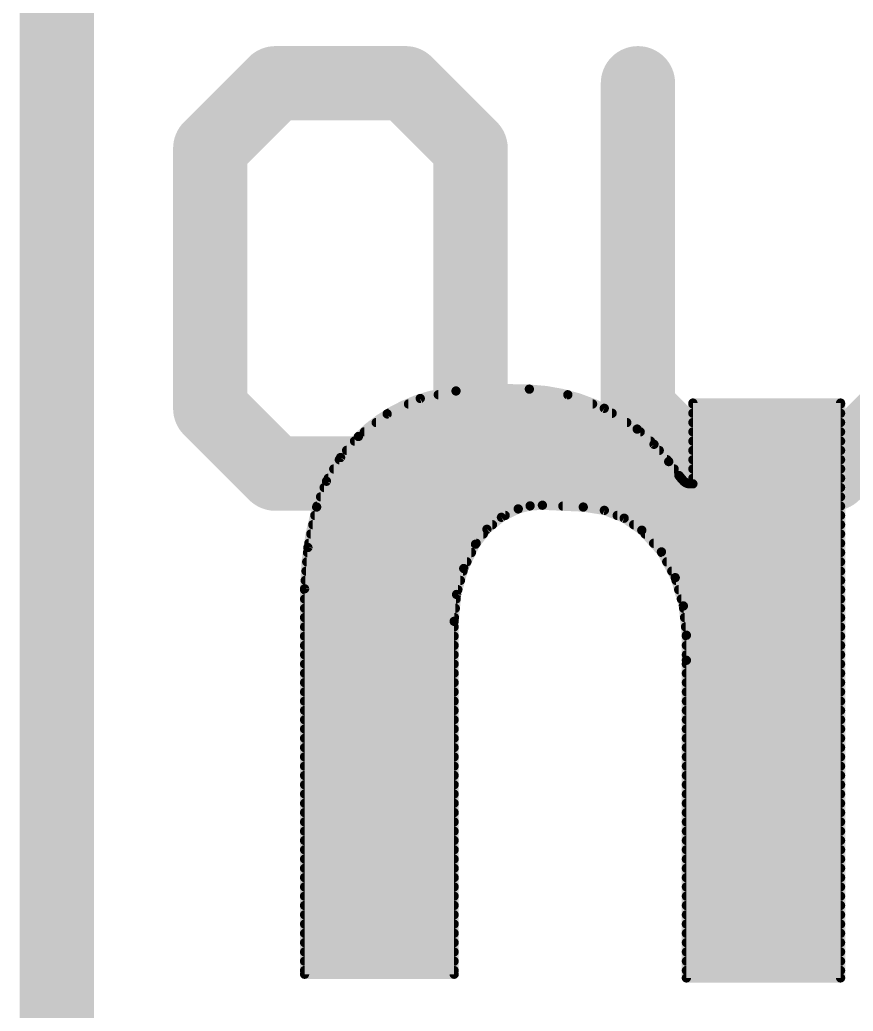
# Model space of a CAD drawing. Extents: x -19.1 to 20.4, y -11.4 to 20.4.
# Drawn here: x -0.102 to 2.177, y 9.744 to 12.455 of the extents above; entities that cross this region are included whole.
import ezdxf

# ---------------------------------------------------------------- set-up
doc = ezdxf.new("R2010")
doc.units = 0
for name, color, linetype in [('1', 12, 'CONTINUOUS'), ('16', 132, 'CONTINUOUS'), ('20', 53, 'CONTINUOUS'), ('21', 41, 'CONTINUOUS'), ('22', 40, 'CONTINUOUS')]:
    doc.layers.add(name, color=color, linetype=linetype)

msp = doc.modelspace()

# ---------------------------------------------------------------- linework, layer by layer
at = {"layer": '1'}
for points, const_width in [([(0, 0), (0, 20.32)], 0.2032), ([(1.27, 13.97), (2.8575, 12.3825)], 0.6096)]:
    msp.add_lwpolyline(points, dxfattribs=dict(at, const_width=const_width))
at = {"layer": '16', "const_width": 0.2032}
msp.add_lwpolyline([(0, 0), (0, 20.32)], dxfattribs=at)
at = {"layer": '20', "const_width": 0.2032}
msp.add_lwpolyline([(0, 20.32), (0, 0)], dxfattribs=at)
at = {"layer": '21', "const_width": 0.2032}
for points in [[(0.5971, 12.2818), (0.4191, 12.1039)], [(0.953, 12.2818), (0.5971, 12.2818)], [(1.1309, 12.1039), (0.953, 12.2818)], [(1.5885, 12.2818), (1.5885, 11.3921)], [(0.4191, 12.1039), (0.4191, 11.3921)], [(1.1309, 11.3921), (1.1309, 12.1039)], [(0.4191, 11.3921), (0.5971, 11.2141)], [(0.953, 11.2141), (1.1309, 11.3921)], [(1.5885, 11.3921), (1.7664, 11.2141)], [(2.1224, 11.2141), (2.3003, 11.3921)], [(0.5971, 11.2141), (0.953, 11.2141)], [(1.7664, 11.2141), (2.1224, 11.2141)]]:
    msp.add_lwpolyline(points, dxfattribs=at)
at = {"layer": '21', "const_width": 0.1016}
for points in [[(0.5971, 12.3326, 1), (0.5971, 12.231)], [(0.633, 12.2459, 1), (0.5611, 12.3177)], [(0.9889, 12.3177, 1), (0.917, 12.2459)], [(0.953, 12.231, 1), (0.953, 12.3326)], [(1.6393, 12.2818, 1), (1.5377, 12.2818)], [(0.4699, 12.1039, 1), (0.3683, 12.1039)], [(1.1817, 12.1039, 1), (1.0801, 12.1039)], [(0.3832, 12.1398, 1), (0.455, 12.0679)], [(1.095, 12.0679, 1), (1.1668, 12.1398)], [(0.455, 11.428, 1), (0.3832, 11.3561)], [(1.1668, 11.3561, 1), (1.095, 11.428)], [(1.6244, 11.428, 1), (1.5526, 11.3561)], [(0.3683, 11.3921, 1), (0.4699, 11.3921)], [(1.0801, 11.3921, 1), (1.1817, 11.3921)], [(1.5377, 11.3921, 1), (1.6393, 11.3921)], [(0.5971, 11.2649, 1), (0.5971, 11.1633)], [(0.953, 11.1633, 1), (0.953, 11.2649)], [(1.7664, 11.2649, 1), (1.7664, 11.1633)], [(2.1224, 11.1633, 1), (2.1224, 11.2649)], [(0.5611, 11.1782, 1), (0.633, 11.25)], [(0.917, 11.25, 1), (0.9889, 11.1782)], [(1.7305, 11.1782, 1), (1.8024, 11.25)], [(2.0864, 11.25, 1), (2.1583, 11.1782)]]:
    msp.add_lwpolyline(points, format="xyb", dxfattribs=at)
at = {"layer": '22'}
for points, const_width in [([(1.091, 11.4402, 0.1741), (0.8243, 11.3157)], 0.0254), ([(1.0424, 11.4363, 1), (1.0424, 11.4237)], 0.0127), ([(1.2916, 11.4452, 0.0335), (1.091, 11.4402)], 0.0254), ([(1.0908, 11.4465, 1), (1.0912, 11.4339)], 0.0127), ([(1.0904, 11.4465, 1), (1.0916, 11.4339)], 0.0127), ([(1.0923, 11.434, 1), (1.0897, 11.4464)], 0.0127), ([(1.0916, 11.4339, 1), (1.0904, 11.4465)], 0.0127), ([(1.2925, 11.4515, 1), (1.2907, 11.4389)], 0.0127), ([(1.5863, 11.336, 0.1577), (1.2916, 11.4452)], 0.0254), ([(1.2919, 11.4515, 1), (1.2913, 11.4389)], 0.0127), ([(1.2913, 11.4389, 1), (1.2919, 11.4515)], 0.0127), ([(1.2918, 11.4389, 1), (1.2914, 11.4515)], 0.0127), ([(1.399, 11.4357, 1), (1.3946, 11.4238)], 0.0127), ([(1.3948, 11.4237, 1), (1.3948, 11.4363)], 0.0127), ([(1.3958, 11.4234, 1), (1.3977, 11.436)], 0.0127), ([(0.961, 11.4109, 1), (0.961, 11.3983)], 0.0127), ([(0.992, 11.4259, 1), (0.9946, 11.4135)], 0.0127), ([(0.996, 11.4139, 1), (0.9906, 11.4254)], 0.0127), ([(1.4645, 11.3983, 1), (1.4645, 11.4109)], 0.0127), ([(1.7451, 11.4071, 1), (1.7324, 11.4071)], 0.0127), ([(1.7451, 11.4071, 1), (1.7324, 11.4071)], 0.0127), ([(1.7387, 11.4134, 1), (1.7387, 11.4008)], 0.0127), ([(1.7387, 11.4134, 1), (1.7387, 11.4008)], 0.0127), ([(1.7387, 11.4109, 1), (1.7387, 11.3983)], 0.0127), ([(2.1488, 11.4071, 1), (2.1362, 11.4071)], 0.0127), ([(2.1488, 11.4071, 1), (2.1362, 11.4071)], 0.0127), ([(2.1425, 11.4008, 1), (2.1425, 11.4134)], 0.0127), ([(2.1425, 11.4008, 1), (2.1425, 11.4134)], 0.0127), ([(2.1425, 11.3983, 1), (2.1425, 11.4109)], 0.0127), ([(0.9001, 11.3832, 1), (0.9055, 11.3717)], 0.0127), ([(0.9067, 11.3724, 1), (0.8989, 11.3824)], 0.0127), ([(0.9066, 11.3856, 1), (0.9066, 11.3729)], 0.0127), ([(1.4998, 11.3981, 1), (1.493, 11.3874)], 0.0127), ([(1.4942, 11.3868, 1), (1.4986, 11.3987)], 0.0127), ([(1.5179, 11.3729, 1), (1.5179, 11.3856)], 0.0127), ([(1.7387, 11.3856, 1), (1.7387, 11.3729)], 0.0127), ([(2.1425, 11.3729, 1), (2.1425, 11.3856)], 0.0127), ([(0.8727, 11.3601, 1), (0.8727, 11.3475)], 0.0127), ([(1.5581, 11.3475, 1), (1.5581, 11.3601)], 0.0127), ([(1.7387, 11.3601, 1), (1.7387, 11.3475)], 0.0127), ([(2.1425, 11.3475, 1), (2.1425, 11.3601)], 0.0127), ([(0.8404, 11.3347, 1), (0.8404, 11.3221)], 0.0127), ([(1.5906, 11.3407, 1), (1.582, 11.3313)], 0.0127), ([(1.6726, 11.2471, 0.0664), (1.5863, 11.336)], 0.0254), ([(1.5902, 11.341, 1), (1.5824, 11.331)], 0.0127), ([(1.5824, 11.331, 1), (1.5902, 11.341)], 0.0127), ([(1.5829, 11.3306, 1), (1.5897, 11.3414)], 0.0127), ([(1.5947, 11.3221, 1), (1.5947, 11.3347)], 0.0127), ([(1.7387, 11.3347, 1), (1.7387, 11.3221)], 0.0127), ([(2.1425, 11.3221, 1), (2.1425, 11.3347)], 0.0127), ([(0.8243, 11.3157, 0.1281), (0.71, 11.1227)], 0.0254), ([(0.8135, 11.3094, 1), (0.8135, 11.2967)], 0.0127), ([(0.8204, 11.3207, 1), (0.8282, 11.3107)], 0.0127), ([(0.8198, 11.3202, 1), (0.8288, 11.3112)], 0.0127), ([(0.8291, 11.3116, 1), (0.8195, 11.3198)], 0.0127), ([(0.8288, 11.3112, 1), (0.8198, 11.3202)], 0.0127), ([(1.6229, 11.2967, 1), (1.6229, 11.3094)], 0.0127), ([(1.6372, 11.2985, 1), (1.6276, 11.2903)], 0.0127), ([(1.7387, 11.3094, 1), (1.7387, 11.2967)], 0.0127), ([(2.1425, 11.2967, 1), (2.1425, 11.3094)], 0.0127), ([(0.7919, 11.284, 1), (0.7919, 11.2713)], 0.0127), ([(1.6281, 11.2897, 1), (1.6367, 11.2991)], 0.0127), ([(1.6467, 11.2713, 1), (1.6467, 11.284)], 0.0127), ([(1.7387, 11.284, 1), (1.7387, 11.2713)], 0.0127), ([(2.1425, 11.2713, 1), (2.1425, 11.284)], 0.0127), ([(0.7719, 11.2585, 1), (0.7719, 11.2459)], 0.0127), ([(0.7706, 11.2623, 1), (0.7802, 11.2541)], 0.0127), ([(0.7809, 11.2549, 1), (0.7699, 11.2614)], 0.0127), ([(1.6777, 11.2509, 1), (1.6675, 11.2433)], 0.0127), ([(1.7006, 11.209, 0.0022), (1.6726, 11.2471)], 0.0254), ([(1.6777, 11.2509, 1), (1.6675, 11.2433)], 0.0127), ([(1.6675, 11.2433, 1), (1.6777, 11.2509)], 0.0127), ([(1.6678, 11.243, 1), (1.6774, 11.2512)], 0.0127), ([(1.6683, 11.2459, 1), (1.6683, 11.2585)], 0.0127), ([(1.7387, 11.2585, 1), (1.7387, 11.2459)], 0.0127), ([(2.1425, 11.2459, 1), (2.1425, 11.2585)], 0.0127), ([(0.7568, 11.2332, 1), (0.7568, 11.2205)], 0.0127), ([(1.6875, 11.2205, 1), (1.6875, 11.2332)], 0.0127), ([(1.7387, 11.2332, 1), (1.7387, 11.2205)], 0.0127), ([(2.1425, 11.2205, 1), (2.1425, 11.2332)], 0.0127), ([(0.7315, 11.1965, 1), (0.7424, 11.19)], 0.0127), ([(0.7429, 11.191, 1), (0.731, 11.1955)], 0.0127), ([(0.7418, 11.2078, 1), (0.7418, 11.1951)], 0.0127), ([(1.7055, 11.2131, 1), (1.6957, 11.2049)], 0.0127), ([(1.7006, 11.209, 0.0333), (1.7133, 11.1938)], 0.0254), ([(1.7057, 11.2127, 1), (1.6955, 11.2053)], 0.0127), ([(1.6955, 11.2052, 1), (1.7057, 11.2128)], 0.0127), ([(1.6955, 11.2053, 1), (1.7057, 11.2127)], 0.0127), ([(1.707, 11.1951, 1), (1.707, 11.2078)], 0.0127), ([(1.7169, 11.199, 1), (1.7097, 11.1886)], 0.0127), ([(1.7133, 11.1938, 0.205), (1.7311, 11.1862)], 0.0254), ([(1.7179, 11.1982, 1), (1.7087, 11.1894)], 0.0127), ([(1.7084, 11.1897, 1), (1.7182, 11.1979)], 0.0127), ([(1.7087, 11.1894, 1), (1.7179, 11.1982)], 0.0127), ([(1.7227, 11.1944, 1), (1.7202, 11.182)], 0.0127), ([(1.7178, 11.183, 1), (1.725, 11.1934)], 0.0127), ([(1.7311, 11.1926, 1), (1.7311, 11.1799)], 0.0127), ([(1.7311, 11.1926, 1), (1.7311, 11.1799)], 0.0127), ([(1.7298, 11.18, 1), (1.7324, 11.1924)], 0.0127), ([(1.7311, 11.1799, 1), (1.7311, 11.1925)], 0.0127), ([(1.7387, 11.2078, 1), (1.7387, 11.1951)], 0.0127), ([(1.7387, 11.1799, 1), (1.7387, 11.1926)], 0.0127), ([(1.7387, 11.1799, 1), (1.7387, 11.1926)], 0.0127), ([(2.1425, 11.1951, 1), (2.1425, 11.2078)], 0.0127), ([(0.7304, 11.1823, 1), (0.7304, 11.1697)], 0.0127), ([(1.7324, 11.1862, 1), (1.7451, 11.1862)], 0.0127), ([(1.7324, 11.1862, 1), (1.7451, 11.1862)], 0.0127), ([(2.1425, 11.1697, 1), (2.1425, 11.1823)], 0.0127), ([(0.7207, 11.157, 1), (0.7207, 11.1443)], 0.0127), ([(2.1425, 11.1443, 1), (2.1425, 11.157)], 0.0127), ([(0.71, 11.1227, 0.0668), (0.677, 10.8991)], 0.0254), ([(0.7041, 11.125, 1), (0.7159, 11.1204)], 0.0127), ([(0.7039, 11.1245, 1), (0.7161, 11.1209)], 0.0127), ([(0.7162, 11.1214, 1), (0.7038, 11.124)], 0.0127), ([(0.7161, 11.1209, 1), (0.7039, 11.1245)], 0.0127), ([(0.711, 11.1316, 1), (0.711, 11.1189)], 0.0127), ([(1.2612, 11.1176, 0.1719), (1.1443, 11.0211)], 0.0254), ([(1.2596, 11.1238, 1), (1.2628, 11.1114)], 0.0127), ([(1.3272, 11.1277, 0.0992), (1.2612, 11.1176)], 0.0254), ([(1.259, 11.1236, 1), (1.2634, 11.1116)], 0.0127), ([(1.264, 11.1119, 1), (1.2584, 11.1233)], 0.0127), ([(1.2634, 11.1116, 1), (1.259, 11.1236)], 0.0127), ([(1.2934, 11.1323, 1), (1.294, 11.1196)], 0.0127), ([(1.2909, 11.1189, 1), (1.2909, 11.1316)], 0.0127), ([(1.2953, 11.1198, 1), (1.2921, 11.1321)], 0.0127), ([(1.3275, 11.134, 1), (1.3269, 11.1214)], 0.0127), ([(1.3272, 11.1277, 0.0006), (1.439, 11.1227)], 0.0254), ([(1.3275, 11.134, 1), (1.3269, 11.1214)], 0.0127), ([(1.3275, 11.1214, 1), (1.3269, 11.134)], 0.0127), ([(1.3269, 11.1214, 1), (1.3275, 11.134)], 0.0127), ([(1.3831, 11.1316, 1), (1.3831, 11.1189)], 0.0127), ([(1.44, 11.129, 1), (1.438, 11.1164)], 0.0127), ([(1.599, 11.0592, 0.1688), (1.439, 11.1227)], 0.0254), ([(1.4393, 11.129, 1), (1.4387, 11.1164)], 0.0127), ([(1.4387, 11.1164, 1), (1.4393, 11.129)], 0.0127), ([(1.4387, 11.1164, 1), (1.4393, 11.129)], 0.0127), ([(1.499, 11.1196, 1), (1.4943, 11.1078)], 0.0127), ([(1.4957, 11.1074, 1), (1.4976, 11.12)], 0.0127), ([(2.1425, 11.1189, 1), (2.1425, 11.1316)], 0.0127), ([(0.705, 11.1061, 1), (0.705, 11.0935)], 0.0127), ([(1.2124, 11.1003, 1), (1.218, 11.089)], 0.0127), ([(1.2192, 11.0897, 1), (1.2112, 11.0995)], 0.0127), ([(1.2255, 11.0935, 1), (1.2255, 11.1061)], 0.0127), ([(1.5317, 11.1061, 1), (1.5317, 11.0935)], 0.0127), ([(1.5545, 11.0974, 1), (1.5473, 11.0869)], 0.0127), ([(1.5485, 11.0863, 1), (1.5532, 11.0981)], 0.0127), ([(2.1425, 11.0935, 1), (2.1425, 11.1061)], 0.0127), ([(0.6995, 11.0808, 1), (0.6995, 11.0681)], 0.0127), ([(1.1715, 11.0668, 1), (1.1796, 11.057)], 0.0127), ([(1.1806, 11.058, 1), (1.1705, 11.0658)], 0.0127), ([(1.1907, 11.0681, 1), (1.1907, 11.0808)], 0.0127), ([(1.5768, 11.0808, 1), (1.5768, 11.0681)], 0.0127), ([(1.6037, 11.0635, 1), (1.5943, 11.0549)], 0.0127), ([(1.6904, 10.9296, 0.1229), (1.599, 11.0592)], 0.0254), ([(1.6031, 11.064, 1), (1.5949, 11.0544)], 0.0127), ([(1.5949, 11.0544, 1), (1.6031, 11.064)], 0.0127), ([(1.5954, 11.054, 1), (1.6026, 11.0644)], 0.0127), ([(2.1425, 11.0681, 1), (2.1425, 11.0808)], 0.0127), ([(0.6885, 11.0299, 1), (0.6885, 11.0173)], 0.0127), ([(0.694, 11.0554, 1), (0.694, 11.0427)], 0.0127), ([(1.1462, 11.0173, 1), (1.1462, 11.0299)], 0.0127), ([(1.1657, 11.0427, 1), (1.1657, 11.0554)], 0.0127), ([(1.6082, 11.0554, 1), (1.6082, 11.0427)], 0.0127), ([(1.6313, 11.0299, 1), (1.6313, 11.0173)], 0.0127), ([(2.1425, 11.0427, 1), (2.1425, 11.0554)], 0.0127), ([(2.1425, 11.0173, 1), (2.1425, 11.0299)], 0.0127), ([(0.6849, 11.0046, 1), (0.6849, 10.9919)], 0.0127), ([(0.6798, 11.0133, 1), (0.6922, 11.0107)], 0.0127), ([(0.6924, 11.0115, 1), (0.6797, 11.0125)], 0.0127), ([(1.1443, 11.0211, 0.136), (1.0859, 10.8102)], 0.0254), ([(1.1332, 10.9919, 1), (1.1332, 11.0046)], 0.0127), ([(1.1393, 11.025, 1), (1.1493, 11.0172)], 0.0127), ([(1.1389, 11.0244, 1), (1.1497, 11.0178)], 0.0127), ([(1.15, 11.0183, 1), (1.1386, 11.0239)], 0.0127), ([(1.1497, 11.0178, 1), (1.1389, 11.0244)], 0.0127), ([(1.6583, 11.003, 1), (1.6471, 10.997)], 0.0127), ([(1.6536, 11.0046, 1), (1.6536, 10.9919)], 0.0127), ([(1.648, 10.9958, 1), (1.6574, 11.0043)], 0.0127), ([(2.1425, 10.9919, 1), (2.1425, 11.0046)], 0.0127), ([(0.6829, 10.9792, 1), (0.6829, 10.9665)], 0.0127), ([(1.1209, 10.9665, 1), (1.1209, 10.9792)], 0.0127), ([(1.6672, 10.9792, 1), (1.6672, 10.9665)], 0.0127), ([(2.1425, 10.9665, 1), (2.1425, 10.9792)], 0.0127), ([(0.6809, 10.9537, 1), (0.6809, 10.9411)], 0.0127), ([(1.1065, 10.9575, 1), (1.1179, 10.9519)], 0.0127), ([(1.1183, 10.953, 1), (1.1061, 10.9564)], 0.0127), ([(1.1102, 10.9411, 1), (1.1102, 10.9537)], 0.0127), ([(1.6809, 10.9537, 1), (1.6809, 10.9411)], 0.0127), ([(2.1425, 10.9411, 1), (2.1425, 10.9537)], 0.0127), ([(0.6788, 10.9284, 1), (0.6788, 10.9157)], 0.0127), ([(1.1031, 10.9157, 1), (1.1031, 10.9284)], 0.0127), ([(1.6965, 10.9314, 1), (1.6843, 10.9278)], 0.0127), ([(1.7209, 10.7721, 0.0895), (1.6904, 10.9296)], 0.0254), ([(1.6963, 10.9319, 1), (1.6845, 10.9273)], 0.0127), ([(1.6845, 10.9273, 1), (1.6963, 10.9319)], 0.0127), ([(1.6848, 10.9266, 1), (1.696, 10.9326)], 0.0127), ([(1.6926, 10.9284, 1), (1.6926, 10.9157)], 0.0127), ([(2.1425, 10.9157, 1), (2.1425, 10.9284)], 0.0127), ([(0.6834, 10.8991, 1), (0.6707, 10.8991)], 0.0127), ([(0.6834, 10.8991, 1), (0.6707, 10.8991)], 0.0127), ([(0.677, 10.903, 1), (0.677, 10.8903)], 0.0127), ([(0.6707, 10.8996, 1), (0.6833, 10.8986)], 0.0127), ([(0.6707, 10.8992, 1), (0.6833, 10.899)], 0.0127), ([(1.0961, 10.8903, 1), (1.0961, 10.903)], 0.0127), ([(1.6999, 10.903, 1), (1.6999, 10.8903)], 0.0127), ([(2.1425, 10.8903, 1), (2.1425, 10.903)], 0.0127), ([(0.677, 10.8775, 1), (0.677, 10.8649)], 0.0127), ([(1.0988, 10.8831, 1), (1.0862, 10.8842)], 0.0127), ([(1.0864, 10.8853, 1), (1.0986, 10.8819)], 0.0127), ([(1.0914, 10.8649, 1), (1.0914, 10.8775)], 0.0127), ([(1.7072, 10.8775, 1), (1.7072, 10.8649)], 0.0127), ([(2.1425, 10.8649, 1), (2.1425, 10.8775)], 0.0127), ([(0.677, 10.8521, 1), (0.677, 10.8395)], 0.0127), ([(1.0891, 10.8395, 1), (1.0891, 10.8521)], 0.0127), ([(1.719, 10.8529, 1), (1.7064, 10.8516)], 0.0127), ([(1.7066, 10.8505, 1), (1.7188, 10.854)], 0.0127), ([(1.7134, 10.8521, 1), (1.7134, 10.8395)], 0.0127), ([(2.1425, 10.8395, 1), (2.1425, 10.8521)], 0.0127), ([(0.677, 10.8268, 1), (0.677, 10.8141)], 0.0127), ([(1.0923, 10.8102, 1), (1.0796, 10.8102)], 0.0127), ([(1.0923, 10.8102, 1), (1.0796, 10.8102)], 0.0127), ([(1.0868, 10.8141, 1), (1.0868, 10.8268)], 0.0127), ([(1.716, 10.8268, 1), (1.716, 10.8141)], 0.0127), ([(2.1425, 10.8141, 1), (2.1425, 10.8268)], 0.0127), ([(0.677, 10.8013, 1), (0.677, 10.7887)], 0.0127), ([(1.0796, 10.8108, 1), (1.0922, 10.8096)], 0.0127), ([(1.0796, 10.8102, 1), (1.0922, 10.8102)], 0.0127), ([(1.0859, 10.7887, 1), (1.0859, 10.8013)], 0.0127), ([(1.7186, 10.8013, 1), (1.7186, 10.7887)], 0.0127), ([(2.1425, 10.7887, 1), (2.1425, 10.8013)], 0.0127), ([(0.677, 10.7759, 1), (0.677, 10.7633)], 0.0127), ([(1.0859, 10.7633, 1), (1.0859, 10.7759)], 0.0127), ([(1.7273, 10.7721, 1), (1.7146, 10.7721)], 0.0127), ([(1.7209, 10.7036, 0.0064), (1.7209, 10.7721)], 0.0254), ([(1.7272, 10.7722, 1), (1.7146, 10.772)], 0.0127), ([(1.7209, 10.7759, 1), (1.7209, 10.7633)], 0.0127), ([(1.7146, 10.7715, 1), (1.7272, 10.7727)], 0.0127), ([(1.7146, 10.772, 1), (1.7272, 10.7722)], 0.0127), ([(2.1425, 10.7633, 1), (2.1425, 10.7759)], 0.0127), ([(0.677, 10.7506, 1), (0.677, 10.7379)], 0.0127), ([(1.0859, 10.7379, 1), (1.0859, 10.7506)], 0.0127), ([(1.7209, 10.7506, 1), (1.7209, 10.7379)], 0.0127), ([(2.1425, 10.7379, 1), (2.1425, 10.7506)], 0.0127), ([(0.677, 10.7251, 1), (0.677, 10.7125)], 0.0127), ([(1.0859, 10.7125, 1), (1.0859, 10.7251)], 0.0127), ([(1.7273, 10.7036, 1), (1.7146, 10.7036)], 0.0127), ([(1.7146, 10.7037, 1), (1.7272, 10.7035)], 0.0127), ([(1.7209, 10.7251, 1), (1.7209, 10.7125)], 0.0127), ([(2.1425, 10.7125, 1), (2.1425, 10.7251)], 0.0127), ([(0.677, 10.6997, 1), (0.677, 10.6871)], 0.0127), ([(1.0859, 10.6871, 1), (1.0859, 10.6997)], 0.0127), ([(1.7209, 10.6997, 1), (1.7209, 10.6871)], 0.0127), ([(2.1425, 10.6871, 1), (2.1425, 10.6997)], 0.0127), ([(0.677, 10.6744, 1), (0.677, 10.6617)], 0.0127), ([(1.0859, 10.6617, 1), (1.0859, 10.6744)], 0.0127), ([(1.7209, 10.6744, 1), (1.7209, 10.6617)], 0.0127), ([(2.1425, 10.6617, 1), (2.1425, 10.6744)], 0.0127), ([(0.677, 10.6489, 1), (0.677, 10.6363)], 0.0127), ([(0.677, 10.6235, 1), (0.677, 10.6109)], 0.0127), ([(1.0859, 10.6363, 1), (1.0859, 10.6489)], 0.0127), ([(1.0859, 10.6109, 1), (1.0859, 10.6235)], 0.0127), ([(1.7209, 10.6489, 1), (1.7209, 10.6363)], 0.0127), ([(1.7209, 10.6235, 1), (1.7209, 10.6109)], 0.0127), ([(2.1425, 10.6363, 1), (2.1425, 10.6489)], 0.0127), ([(2.1425, 10.6109, 1), (2.1425, 10.6235)], 0.0127), ([(0.677, 10.5982, 1), (0.677, 10.5855)], 0.0127), ([(1.0859, 10.5855, 1), (1.0859, 10.5982)], 0.0127), ([(1.7209, 10.5982, 1), (1.7209, 10.5855)], 0.0127), ([(2.1425, 10.5855, 1), (2.1425, 10.5982)], 0.0127), ([(0.677, 10.5727, 1), (0.677, 10.5601)], 0.0127), ([(1.0859, 10.5601, 1), (1.0859, 10.5727)], 0.0127), ([(1.7209, 10.5727, 1), (1.7209, 10.5601)], 0.0127), ([(2.1425, 10.5601, 1), (2.1425, 10.5727)], 0.0127), ([(0.677, 10.5473, 1), (0.677, 10.5347)], 0.0127), ([(1.0859, 10.5347, 1), (1.0859, 10.5473)], 0.0127), ([(1.7209, 10.5473, 1), (1.7209, 10.5347)], 0.0127), ([(2.1425, 10.5347, 1), (2.1425, 10.5473)], 0.0127), ([(0.677, 10.522, 1), (0.677, 10.5093)], 0.0127), ([(1.0859, 10.5093, 1), (1.0859, 10.522)], 0.0127), ([(1.7209, 10.522, 1), (1.7209, 10.5093)], 0.0127), ([(2.1425, 10.5093, 1), (2.1425, 10.522)], 0.0127), ([(0.677, 10.4965, 1), (0.677, 10.4839)], 0.0127), ([(1.0859, 10.4839, 1), (1.0859, 10.4965)], 0.0127), ([(1.7209, 10.4965, 1), (1.7209, 10.4839)], 0.0127), ([(2.1425, 10.4839, 1), (2.1425, 10.4965)], 0.0127), ([(0.677, 10.4711, 1), (0.677, 10.4585)], 0.0127), ([(1.0859, 10.4585, 1), (1.0859, 10.4711)], 0.0127), ([(1.7209, 10.4711, 1), (1.7209, 10.4585)], 0.0127), ([(2.1425, 10.4585, 1), (2.1425, 10.4711)], 0.0127), ([(0.677, 10.4458, 1), (0.677, 10.4331)], 0.0127), ([(1.0859, 10.4331, 1), (1.0859, 10.4458)], 0.0127), ([(1.7209, 10.4458, 1), (1.7209, 10.4331)], 0.0127), ([(2.1425, 10.4331, 1), (2.1425, 10.4458)], 0.0127), ([(0.677, 10.4203, 1), (0.677, 10.4077)], 0.0127), ([(1.0859, 10.4077, 1), (1.0859, 10.4203)], 0.0127), ([(1.7209, 10.4203, 1), (1.7209, 10.4077)], 0.0127), ([(2.1425, 10.4077, 1), (2.1425, 10.4203)], 0.0127), ([(0.677, 10.3949, 1), (0.677, 10.3823)], 0.0127), ([(1.0859, 10.3823, 1), (1.0859, 10.3949)], 0.0127), ([(1.7209, 10.3949, 1), (1.7209, 10.3823)], 0.0127), ([(2.1425, 10.3823, 1), (2.1425, 10.3949)], 0.0127), ([(0.677, 10.3696, 1), (0.677, 10.3569)], 0.0127), ([(1.0859, 10.3569, 1), (1.0859, 10.3696)], 0.0127), ([(1.7209, 10.3696, 1), (1.7209, 10.3569)], 0.0127), ([(2.1425, 10.3569, 1), (2.1425, 10.3696)], 0.0127), ([(0.677, 10.3441, 1), (0.677, 10.3315)], 0.0127), ([(1.0859, 10.3315, 1), (1.0859, 10.3441)], 0.0127), ([(1.7209, 10.3441, 1), (1.7209, 10.3315)], 0.0127), ([(2.1425, 10.3315, 1), (2.1425, 10.3441)], 0.0127), ([(0.677, 10.3187, 1), (0.677, 10.3061)], 0.0127), ([(1.0859, 10.3061, 1), (1.0859, 10.3187)], 0.0127), ([(1.7209, 10.3187, 1), (1.7209, 10.3061)], 0.0127), ([(2.1425, 10.3061, 1), (2.1425, 10.3187)], 0.0127), ([(0.677, 10.2934, 1), (0.677, 10.2807)], 0.0127), ([(1.0859, 10.2807, 1), (1.0859, 10.2934)], 0.0127), ([(1.7209, 10.2934, 1), (1.7209, 10.2807)], 0.0127), ([(2.1425, 10.2807, 1), (2.1425, 10.2934)], 0.0127), ([(0.677, 10.2679, 1), (0.677, 10.2553)], 0.0127), ([(0.677, 10.2425, 1), (0.677, 10.2299)], 0.0127), ([(1.0859, 10.2553, 1), (1.0859, 10.2679)], 0.0127), ([(1.0859, 10.2299, 1), (1.0859, 10.2425)], 0.0127), ([(1.7209, 10.2679, 1), (1.7209, 10.2553)], 0.0127), ([(1.7209, 10.2425, 1), (1.7209, 10.2299)], 0.0127), ([(2.1425, 10.2553, 1), (2.1425, 10.2679)], 0.0127), ([(2.1425, 10.2299, 1), (2.1425, 10.2425)], 0.0127), ([(0.677, 10.2172, 1), (0.677, 10.2045)], 0.0127), ([(1.0859, 10.2045, 1), (1.0859, 10.2172)], 0.0127), ([(1.7209, 10.2172, 1), (1.7209, 10.2045)], 0.0127), ([(2.1425, 10.2045, 1), (2.1425, 10.2172)], 0.0127), ([(0.677, 10.1918, 1), (0.677, 10.1791)], 0.0127), ([(1.0859, 10.1791, 1), (1.0859, 10.1918)], 0.0127), ([(1.7209, 10.1918, 1), (1.7209, 10.1791)], 0.0127), ([(2.1425, 10.1791, 1), (2.1425, 10.1918)], 0.0127), ([(0.677, 10.1663, 1), (0.677, 10.1537)], 0.0127), ([(1.0859, 10.1537, 1), (1.0859, 10.1663)], 0.0127), ([(1.7209, 10.1663, 1), (1.7209, 10.1537)], 0.0127), ([(2.1425, 10.1537, 1), (2.1425, 10.1663)], 0.0127), ([(0.677, 10.141, 1), (0.677, 10.1283)], 0.0127), ([(1.0859, 10.1283, 1), (1.0859, 10.141)], 0.0127), ([(1.7209, 10.141, 1), (1.7209, 10.1283)], 0.0127), ([(2.1425, 10.1283, 1), (2.1425, 10.141)], 0.0127), ([(0.677, 10.1156, 1), (0.677, 10.1029)], 0.0127), ([(1.0859, 10.1029, 1), (1.0859, 10.1156)], 0.0127), ([(1.7209, 10.1156, 1), (1.7209, 10.1029)], 0.0127), ([(2.1425, 10.1029, 1), (2.1425, 10.1156)], 0.0127), ([(0.677, 10.0901, 1), (0.677, 10.0775)], 0.0127), ([(1.0859, 10.0775, 1), (1.0859, 10.0901)], 0.0127), ([(1.7209, 10.0901, 1), (1.7209, 10.0775)], 0.0127), ([(2.1425, 10.0775, 1), (2.1425, 10.0901)], 0.0127), ([(0.677, 10.0648, 1), (0.677, 10.0521)], 0.0127), ([(1.0859, 10.0521, 1), (1.0859, 10.0648)], 0.0127), ([(1.7209, 10.0648, 1), (1.7209, 10.0521)], 0.0127), ([(2.1425, 10.0521, 1), (2.1425, 10.0648)], 0.0127), ([(0.677, 10.0394, 1), (0.677, 10.0267)], 0.0127), ([(1.0859, 10.0267, 1), (1.0859, 10.0394)], 0.0127), ([(1.7209, 10.0394, 1), (1.7209, 10.0267)], 0.0127), ([(2.1425, 10.0267, 1), (2.1425, 10.0394)], 0.0127), ([(0.677, 10.0139, 1), (0.677, 10.0013)], 0.0127), ([(1.0859, 10.0013, 1), (1.0859, 10.0139)], 0.0127), ([(1.7209, 10.0139, 1), (1.7209, 10.0013)], 0.0127), ([(2.1425, 10.0013, 1), (2.1425, 10.0139)], 0.0127), ([(0.677, 9.9886, 1), (0.677, 9.9759)], 0.0127), ([(1.0859, 9.9759, 1), (1.0859, 9.9886)], 0.0127), ([(1.7209, 9.9886, 1), (1.7209, 9.9759)], 0.0127), ([(2.1425, 9.9759, 1), (2.1425, 9.9886)], 0.0127), ([(0.677, 9.9632, 1), (0.677, 9.9505)], 0.0127), ([(1.0859, 9.9505, 1), (1.0859, 9.9632)], 0.0127), ([(1.7209, 9.9632, 1), (1.7209, 9.9505)], 0.0127), ([(2.1425, 9.9505, 1), (2.1425, 9.9632)], 0.0127), ([(0.677, 9.9377, 1), (0.677, 9.9251)], 0.0127), ([(1.0859, 9.9251, 1), (1.0859, 9.9377)], 0.0127), ([(1.7209, 9.9377, 1), (1.7209, 9.9251)], 0.0127), ([(2.1425, 9.9251, 1), (2.1425, 9.9377)], 0.0127), ([(0.677, 9.9123, 1), (0.677, 9.8997)], 0.0127), ([(1.0859, 9.8997, 1), (1.0859, 9.9123)], 0.0127), ([(1.7209, 9.9123, 1), (1.7209, 9.8997)], 0.0127), ([(2.1425, 9.8997, 1), (2.1425, 9.9123)], 0.0127), ([(0.677, 9.887, 1), (0.677, 9.8743)], 0.0127), ([(1.0859, 9.8743, 1), (1.0859, 9.887)], 0.0127), ([(1.7209, 9.887, 1), (1.7209, 9.8743)], 0.0127), ([(2.1425, 9.8743, 1), (2.1425, 9.887)], 0.0127), ([(0.677, 9.8514, 1), (0.677, 9.8387)], 0.0127), ([(0.677, 9.8514, 1), (0.677, 9.8387)], 0.0127), ([(0.6707, 9.845, 1), (0.6834, 9.845)], 0.0127), ([(0.6707, 9.845, 1), (0.6834, 9.845)], 0.0127), ([(0.677, 9.8615, 1), (0.677, 9.8489)], 0.0127), ([(1.0796, 9.845, 1), (1.0923, 9.845)], 0.0127), ([(1.0796, 9.845, 1), (1.0923, 9.845)], 0.0127), ([(1.0859, 9.8489, 1), (1.0859, 9.8615)], 0.0127), ([(1.0859, 9.8387, 1), (1.0859, 9.8514)], 0.0127), ([(1.0859, 9.8387, 1), (1.0859, 9.8514)], 0.0127), ([(1.7209, 9.8413, 1), (1.7209, 9.8286)], 0.0127), ([(1.7209, 9.8413, 1), (1.7209, 9.8286)], 0.0127), ([(1.7209, 9.8615, 1), (1.7209, 9.8489)], 0.0127), ([(2.1425, 9.8489, 1), (2.1425, 9.8615)], 0.0127), ([(2.1425, 9.8286, 1), (2.1425, 9.8413)], 0.0127), ([(2.1425, 9.8286, 1), (2.1425, 9.8413)], 0.0127), ([(1.7146, 9.8349, 1), (1.7273, 9.8349)], 0.0127), ([(1.7146, 9.8349, 1), (1.7273, 9.8349)], 0.0127), ([(2.1362, 9.8349, 1), (2.1488, 9.8349)], 0.0127), ([(2.1362, 9.8349, 1), (2.1488, 9.8349)], 0.0127)]:
    msp.add_lwpolyline(points, format="xyb", dxfattribs=dict(at, const_width=const_width))
at = {"layer": '22', "const_width": 0.0254}
for points in [[(1.091, 11.4402), (0.9933, 11.4197)], [(1.0424, 11.43), (1.3948, 11.43)], [(1.2916, 11.4452), (1.091, 11.4402)], [(1.3968, 11.4297), (1.2916, 11.4452)], [(1.4964, 11.3928), (1.3968, 11.4297)], [(0.9933, 11.4197), (0.9028, 11.3774)], [(0.961, 11.4046), (1.4645, 11.4046)], [(2.1425, 11.4071), (1.7387, 11.4071)], [(1.7387, 11.4071), (1.7387, 11.1862)], [(2.1425, 11.4071), (1.7387, 11.4071)], [(1.7387, 11.4071), (1.7387, 11.1862)], [(1.7387, 11.4046), (2.1425, 11.4046)], [(2.1425, 9.8349), (2.1425, 11.4071)], [(2.1425, 9.8349), (2.1425, 11.4071)], [(0.9028, 11.3774), (0.8243, 11.3157)], [(0.9066, 11.3792), (1.5179, 11.3792)], [(1.5863, 11.336), (1.4964, 11.3928)], [(1.7387, 11.3792), (2.1425, 11.3792)], [(0.8727, 11.3538), (1.5581, 11.3538)], [(1.7387, 11.3538), (2.1425, 11.3538)], [(0.8404, 11.3284), (1.5947, 11.3284)], [(1.6324, 11.2944), (1.5863, 11.336)], [(1.7387, 11.3284), (2.1425, 11.3284)], [(0.8243, 11.3157), (0.7754, 11.2582)], [(0.8135, 11.303), (1.6229, 11.303)], [(1.6726, 11.2471), (1.6324, 11.2944)], [(1.7387, 11.303), (2.1425, 11.303)], [(0.7919, 11.2776), (1.6467, 11.2776)], [(1.7387, 11.2776), (2.1425, 11.2776)], [(0.7754, 11.2582), (0.7369, 11.1932)], [(0.7719, 11.2522), (1.6683, 11.2522)], [(1.7006, 11.209), (1.6726, 11.2471)], [(1.7387, 11.2522), (2.1425, 11.2522)], [(0.7568, 11.2268), (1.6875, 11.2268)], [(1.7387, 11.2268), (2.1425, 11.2268)], [(0.7369, 11.1932), (0.71, 11.1227)], [(0.7418, 11.2014), (1.707, 11.2014)], [(1.7133, 11.1938), (1.7006, 11.209)], [(1.7214, 11.1882), (1.7133, 11.1938)], [(1.7311, 11.1862), (1.7214, 11.1882)], [(1.7387, 11.1862), (1.7311, 11.1862)], [(1.7387, 11.1862), (1.7311, 11.1862)], [(1.7387, 11.2014), (2.1425, 11.2014)], [(0.7304, 11.176), (2.1425, 11.176)], [(0.7207, 11.1506), (2.1425, 11.1506)], [(0.71, 11.1227), (0.686, 11.012)], [(0.711, 11.1252), (1.2909, 11.1252)], [(1.2152, 11.0946), (1.2612, 11.1176)], [(1.2612, 11.1176), (1.2937, 11.1259)], [(1.2937, 11.1259), (1.3272, 11.1277)], [(1.3272, 11.1277), (1.439, 11.1227)], [(1.3831, 11.1252), (2.1425, 11.1252)], [(1.439, 11.1227), (1.4966, 11.1137)], [(1.4966, 11.1137), (1.5509, 11.0922)], [(0.705, 11.0998), (1.2255, 11.0998)], [(1.1756, 11.0619), (1.2152, 11.0946)], [(1.5317, 11.0998), (2.1425, 11.0998)], [(1.5509, 11.0922), (1.599, 11.0592)], [(0.6995, 11.0744), (1.1907, 11.0744)], [(1.1443, 11.0211), (1.1756, 11.0619)], [(1.5768, 11.0744), (2.1425, 11.0744)], [(1.599, 11.0592), (1.6527, 11)], [(0.6885, 11.0236), (1.1462, 11.0236)], [(0.694, 11.049), (1.1657, 11.049)], [(1.6082, 11.049), (2.1425, 11.049)], [(1.6313, 11.0236), (2.1425, 11.0236)], [(0.686, 11.012), (0.677, 10.8991)], [(0.6849, 10.9982), (1.1332, 10.9982)], [(1.1122, 10.9547), (1.1443, 11.0211)], [(1.6527, 11), (1.6904, 10.9296)], [(1.6536, 10.9982), (2.1425, 10.9982)], [(0.6829, 10.9728), (1.1209, 10.9728)], [(1.6672, 10.9728), (2.1425, 10.9728)], [(0.6809, 10.9474), (1.1102, 10.9474)], [(1.0925, 10.8836), (1.1122, 10.9547)], [(1.6809, 10.9474), (2.1425, 10.9474)], [(0.6788, 10.922), (1.1031, 10.922)], [(1.6904, 10.9296), (1.7127, 10.8522)], [(1.6926, 10.922), (2.1425, 10.922)], [(0.677, 10.8991), (0.677, 9.845)], [(0.677, 10.8991), (0.677, 9.845)], [(0.677, 10.8966), (1.0961, 10.8966)], [(1.6999, 10.8966), (2.1425, 10.8966)], [(0.677, 10.8712), (1.0914, 10.8712)], [(1.0859, 10.8102), (1.0925, 10.8836)], [(1.7072, 10.8712), (2.1425, 10.8712)], [(0.677, 10.8458), (1.0891, 10.8458)], [(1.7127, 10.8522), (1.7209, 10.7721)], [(1.7134, 10.8458), (2.1425, 10.8458)], [(0.677, 10.8204), (1.0868, 10.8204)], [(1.0859, 9.845), (1.0859, 10.8102)], [(1.0859, 9.845), (1.0859, 10.8102)], [(1.716, 10.8204), (2.1425, 10.8204)], [(0.677, 10.795), (1.0859, 10.795)], [(1.7186, 10.795), (2.1425, 10.795)], [(0.677, 10.7696), (1.0859, 10.7696)], [(1.7209, 10.7721), (1.7209, 9.8349)], [(1.7209, 10.7696), (2.1425, 10.7696)], [(0.677, 10.7442), (1.0859, 10.7442)], [(1.7209, 10.7442), (2.1425, 10.7442)], [(0.677, 10.7188), (1.0859, 10.7188)], [(1.7209, 10.7188), (2.1425, 10.7188)], [(1.7209, 10.7036), (1.7209, 9.8349)], [(0.677, 10.6934), (1.0859, 10.6934)], [(1.7209, 10.6934), (2.1425, 10.6934)], [(0.677, 10.668), (1.0859, 10.668)], [(1.7209, 10.668), (2.1425, 10.668)], [(0.677, 10.6426), (1.0859, 10.6426)], [(0.677, 10.6172), (1.0859, 10.6172)], [(1.7209, 10.6426), (2.1425, 10.6426)], [(1.7209, 10.6172), (2.1425, 10.6172)], [(0.677, 10.5918), (1.0859, 10.5918)], [(1.7209, 10.5918), (2.1425, 10.5918)], [(0.677, 10.5664), (1.0859, 10.5664)], [(1.7209, 10.5664), (2.1425, 10.5664)], [(0.677, 10.541), (1.0859, 10.541)], [(1.7209, 10.541), (2.1425, 10.541)], [(0.677, 10.5156), (1.0859, 10.5156)], [(1.7209, 10.5156), (2.1425, 10.5156)], [(0.677, 10.4902), (1.0859, 10.4902)], [(1.7209, 10.4902), (2.1425, 10.4902)], [(0.677, 10.4648), (1.0859, 10.4648)], [(1.7209, 10.4648), (2.1425, 10.4648)], [(0.677, 10.4394), (1.0859, 10.4394)], [(1.7209, 10.4394), (2.1425, 10.4394)], [(0.677, 10.414), (1.0859, 10.414)], [(1.7209, 10.414), (2.1425, 10.414)], [(0.677, 10.3886), (1.0859, 10.3886)], [(1.7209, 10.3886), (2.1425, 10.3886)], [(0.677, 10.3632), (1.0859, 10.3632)], [(1.7209, 10.3632), (2.1425, 10.3632)], [(0.677, 10.3378), (1.0859, 10.3378)], [(1.7209, 10.3378), (2.1425, 10.3378)], [(0.677, 10.3124), (1.0859, 10.3124)], [(1.7209, 10.3124), (2.1425, 10.3124)], [(0.677, 10.287), (1.0859, 10.287)], [(1.7209, 10.287), (2.1425, 10.287)], [(0.677, 10.2616), (1.0859, 10.2616)], [(0.677, 10.2362), (1.0859, 10.2362)], [(1.7209, 10.2616), (2.1425, 10.2616)], [(1.7209, 10.2362), (2.1425, 10.2362)], [(0.677, 10.2108), (1.0859, 10.2108)], [(1.7209, 10.2108), (2.1425, 10.2108)], [(0.677, 10.1854), (1.0859, 10.1854)], [(1.7209, 10.1854), (2.1425, 10.1854)], [(0.677, 10.16), (1.0859, 10.16)], [(1.7209, 10.16), (2.1425, 10.16)], [(0.677, 10.1346), (1.0859, 10.1346)], [(1.7209, 10.1346), (2.1425, 10.1346)], [(0.677, 10.1092), (1.0859, 10.1092)], [(1.7209, 10.1092), (2.1425, 10.1092)], [(0.677, 10.0838), (1.0859, 10.0838)], [(1.7209, 10.0838), (2.1425, 10.0838)], [(0.677, 10.0584), (1.0859, 10.0584)], [(1.7209, 10.0584), (2.1425, 10.0584)], [(0.677, 10.033), (1.0859, 10.033)], [(1.7209, 10.033), (2.1425, 10.033)], [(0.677, 10.0076), (1.0859, 10.0076)], [(1.7209, 10.0076), (2.1425, 10.0076)], [(0.677, 9.9822), (1.0859, 9.9822)], [(1.7209, 9.9822), (2.1425, 9.9822)], [(0.677, 9.9568), (1.0859, 9.9568)], [(1.7209, 9.9568), (2.1425, 9.9568)], [(0.677, 9.9314), (1.0859, 9.9314)], [(1.7209, 9.9314), (2.1425, 9.9314)], [(0.677, 9.906), (1.0859, 9.906)], [(1.7209, 9.906), (2.1425, 9.906)], [(0.677, 9.8806), (1.0859, 9.8806)], [(1.7209, 9.8806), (2.1425, 9.8806)], [(0.677, 9.8552), (1.0859, 9.8552)], [(0.677, 9.845), (1.0859, 9.845)], [(0.677, 9.845), (1.0859, 9.845)], [(1.7209, 9.8552), (2.1425, 9.8552)], [(1.7209, 9.8349), (2.1425, 9.8349)], [(1.7209, 9.8349), (2.1425, 9.8349)]]:
    msp.add_lwpolyline(points, dxfattribs=at)

doc.saveas('drawing.dxf')
